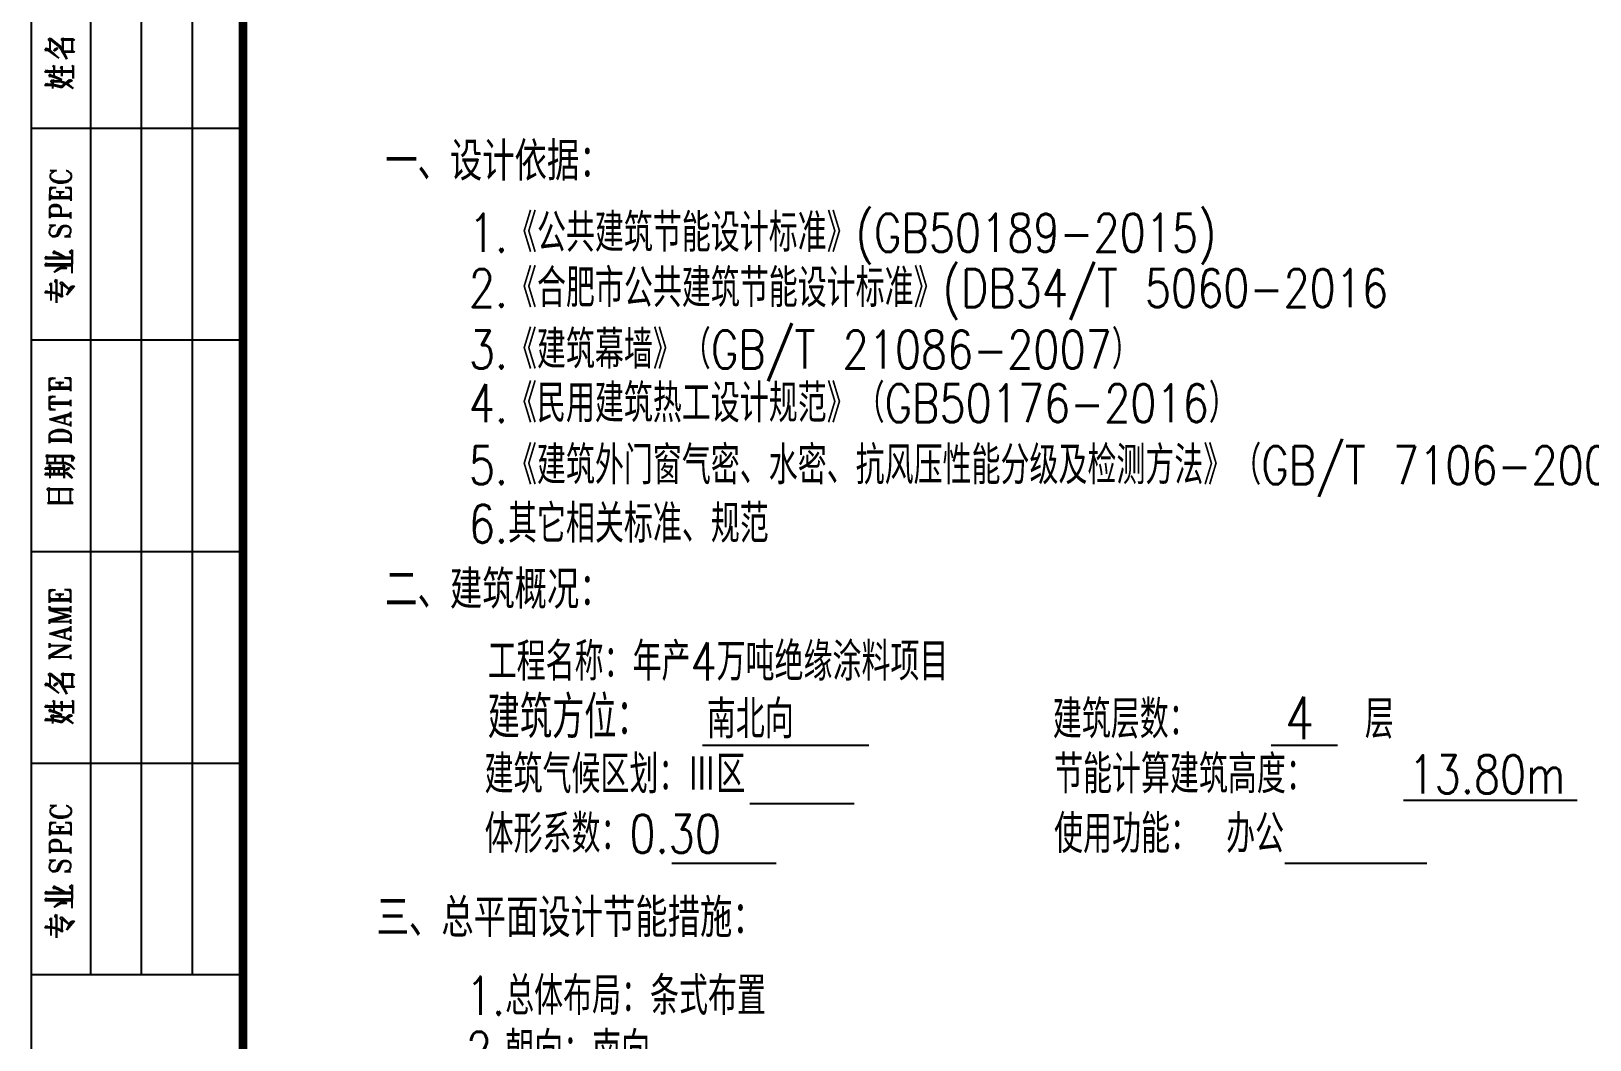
# Model space of a CAD drawing. Extents: x 5904849 to 6011887, y -826029 to -177002.
# Drawn here: x 5904849 to 5923249, y -314463 to -302548 of the extents above; entities that cross this region are included whole.
import ezdxf

# ---------------------------------------------------------------- set-up
doc = ezdxf.new("R2010")
doc.units = 0
doc.header["$LTSCALE"] = 1000
doc.header["$MEASUREMENT"] = 0
doc.layers.get('0').update_dxf_attribs({"linetype": 'CONTINUOUS'})
doc.layers.add('PUB_TITLE', color=4, linetype='CONTINUOUS')
doc.styles.add('HZ1', font='txt.shx', dxfattribs={"bigfont": 'hzdx.shx'})
doc.styles.add('HZTXT', font='txt.shx', dxfattribs={"width": 0.7, "height": 500, "bigfont": 'hztxt.shx'})

# ---------------------------------------------------------------- blocks, each defined once
blk = doc.blocks.new('会签栏')
for p, q in [((-18, 0), (-18, -150)), ((-12, 0), (-12, -150)), ((-6, 0), (-6, -150)), ((-25, -50), (0, -50)), ((-25, -75), (0, -75)), ((-25, -100), (0, -100)), ((-25, -125), (0, -125)), ((0, -150), (-25, -150))]:
    blk.add_line(p, q)
at = {"color": 7}
for p, q in [((-22.9, -39.48), (-22.76, -39.37)), ((-22.9, -39.62), (-22.9, -39.48)), ((-22.76, -39.75), (-22.9, -39.62)), ((-22.76, -39.75), (-22.77, -39.75)), ((-22.76, -39.37), (-21.53, -40.39)), ((-22.63, -39.62), (-22.76, -39.62)), ((-22.76, -39.62), (-22.76, -39.75)), ((-22.76, -40.8), (-22.76, -39.75)), ((-21.72, -40.39), (-22.63, -39.62)), ((-21.25, -41.05), (-21.72, -40.39)), ((-21.53, -40.39), (-21.25, -40.94)), ((-21.39, -39.48), (-21.25, -39.37)), ((-21.39, -39.62), (-21.39, -39.48)), ((-21.25, -39.75), (-21.39, -39.62)), ((-21.25, -39.37), (-21.09, -39.48)), ((-20.18, -39.62), (-21.25, -39.62)), ((-21.25, -39.62), (-21.25, -40.94)), ((-21.25, -40.94), (-21.25, -39.75)), ((-21.09, -39.48), (-20.04, -39.48)), ((-19.9, -39.62), (-20.18, -39.62)), ((-20.18, -39.62), (-20.18, -40.94)), ((-20.18, -40.94), (-20.18, -39.62)), ((-20.04, -39.48), (-19.9, -39.62)), ((-23.2, -40.55), (-23.4, -40.8)), ((-23.4, -40.8), (-23.07, -40.8)), ((-23.07, -40.66), (-23.2, -40.55)), ((-22.76, -40.8), (-23.07, -40.66)), ((-23.07, -40.8), (-21.72, -41.74)), ((-21.72, -41.74), (-22.76, -40.8)), ((-21.85, -40.55), (-22.3, -40.94)), ((-22.3, -40.94), (-22.16, -40.66)), ((-22.3, -40.94), (-22.3, -40.94)), ((-22.16, -40.66), (-22, -40.55)), ((-22, -40.55), (-21.85, -40.55)), ((-21.39, -41.05), (-21.25, -40.94)), ((-19.9, -41.05), (-21.39, -41.05)), ((-21.25, -40.94), (-20.04, -40.94)), ((-21.25, -40.94), (-20.95, -41.46)), ((-20.81, -41.85), (-21.25, -41.05)), ((-20.95, -41.46), (-20.81, -41.85)), ((-20.04, -40.94), (-19.9, -41.05)), ((-23.4, -43.4), (-23.2, -43.12)), ((-22.3, -43.4), (-23.4, -43.4)), ((-23.2, -43.12), (-23.07, -43.25)), ((-23.07, -43.25), (-22.3, -43.25)), ((-22.76, -43.64), (-22.9, -43.89)), ((-22.9, -43.89), (-22.63, -43.89)), ((-22.63, -43.78), (-22.76, -43.64)), ((-22.3, -43.89), (-22.63, -43.78)), ((-22.63, -43.89), (-21.39, -44.3)), ((-22.44, -42.7), (-22.3, -42.6)), ((-22.3, -42.87), (-22.44, -42.7)), ((-22.3, -42.6), (-22.3, -43.25)), ((-22.3, -43.25), (-22.3, -42.87)), ((-22.3, -43.25), (-21.39, -43.25)), ((-22.3, -43.89), (-22.3, -43.4)), ((-21.39, -43.4), (-22.3, -43.4)), ((-22.3, -43.4), (-22.3, -43.4)), ((-21.39, -44.3), (-22.3, -43.89)), ((-21.53, -42.87), (-21.39, -42.7)), ((-21.39, -42.98), (-21.53, -42.87)), ((-21.39, -42.7), (-21.39, -43.25)), ((-21.39, -43.25), (-21.39, -42.98)), ((-21.39, -43.25), (-20.04, -43.25)), ((-20.04, -43.4), (-21.39, -43.4)), ((-21.39, -43.4), (-21.39, -43.89)), ((-21.39, -43.89), (-21.39, -43.4)), ((-20.18, -42.7), (-20.04, -42.6)), ((-20.04, -42.87), (-20.18, -42.7)), ((-20.04, -42.6), (-20.04, -44.16)), ((-20.04, -43.25), (-20.04, -42.87)), ((-20.04, -44.16), (-20.04, -43.4)), ((-23.4, -44.96), (-23.2, -44.69)), ((-22.44, -44.96), (-23.4, -44.96)), ((-23.2, -44.69), (-23.07, -44.83)), ((-23.07, -44.83), (-22.44, -44.83)), ((-22.63, -44.44), (-22.44, -44.3)), ((-22.63, -44.55), (-22.63, -44.44)), ((-22.44, -44.69), (-22.63, -44.55)), ((-22.44, -44.96), (-22.45, -44.96)), ((-22.44, -44.3), (-22.3, -44.44)), ((-21.53, -44.55), (-22.44, -44.55)), ((-22.44, -44.55), (-22.44, -44.83)), ((-22.44, -44.83), (-22.44, -44.69)), ((-22.44, -44.83), (-21.39, -45.07)), ((-22.44, -45.35), (-22.44, -44.96)), ((-21.39, -45.24), (-22.44, -44.96)), ((-22.3, -44.44), (-21.53, -44.44)), ((-21.53, -44.44), (-20.81, -44.69)), ((-20.81, -44.83), (-21.53, -44.55)), ((-21.39, -45.07), (-20.48, -44.3)), ((-20.95, -44.83), (-21.39, -45.24)), ((-20.48, -44.55), (-20.95, -44.83)), ((-20.81, -44.69), (-20.04, -45.35)), ((-20.04, -45.35), (-20.81, -44.83)), ((-20.48, -44.3), (-20.34, -44.3)), ((-20.18, -44.44), (-20.48, -44.55)), ((-20.34, -44.3), (-20.18, -44.44)), ((-22.38, -55.12), (-22.74, -55.02)), ((-22.74, -55.02), (-22.02, -55.03)), ((-22.38, -55.12), (-22.62, -55.32)), ((-22.02, -55.03), (-22.38, -55.12)), ((-20.84, -55.05), (-20.85, -55.05)), ((-20.6, -55.15), (-20.84, -55.05)), ((-20.36, -55.34), (-20.6, -55.15)), ((-22.78, -58.55), (-22.76, -57.02)), ((-22.77, -57.5), (-22.65, -57.02)), ((-22.76, -57.02), (-22.05, -57.03)), ((-22.76, -57.31), (-22.52, -57.03)), ((-22.76, -57.22), (-22.41, -57.03)), ((-22.76, -57.12), (-22.05, -57.03)), ((-22.62, -55.32), (-22.75, -55.5)), ((-22.75, -55.5), (-22.75, -55.79)), ((-22.75, -55.79), (-22.63, -56.07)), ((-22.75, -55.79), (-22.63, -55.98)), ((-22.65, -57.02), (-22.66, -57.02)), ((-22.63, -55.98), (-22.28, -56.17)), ((-22.63, -56.07), (-22.4, -56.27)), ((-22.52, -57.03), (-22.53, -57.03)), ((-22.41, -57.03), (-22.41, -57.03)), ((-22.4, -56.17), (-22.16, -56.27)), ((-22.4, -56.27), (-22.16, -56.37)), ((-22.28, -56.17), (-21.81, -56.27)), ((-22.16, -56.27), (-21.81, -56.37)), ((-22.16, -56.37), (-21.81, -56.47)), ((-22.05, -57.03), (-22.06, -57.03)), ((-22.05, -57.03), (-22.06, -57.03)), ((-21.81, -56.27), (-21.21, -56.28)), ((-21.81, -56.37), (-21.21, -56.37)), ((-21.81, -56.47), (-21.21, -56.47)), ((-21.21, -56.28), (-20.73, -56.19)), ((-21.21, -56.37), (-20.85, -56.29)), ((-21.21, -56.47), (-20.86, -56.38)), ((-20.86, -56.38), (-20.61, -56.29)), ((-20.85, -56.29), (-20.61, -56.2)), ((-20.73, -56.19), (-20.37, -56.01)), ((-20.61, -56.2), (-20.62, -56.2)), ((-20.61, -56.29), (-20.37, -56.1)), ((-20.37, -56.1), (-20.25, -55.82)), ((-20.37, -56.01), (-20.25, -55.82)), ((-20.25, -55.53), (-20.36, -55.34)), ((-20.25, -55.82), (-20.26, -55.82)), ((-20.25, -55.82), (-20.25, -55.53)), ((-22.78, -58.27), (-20.28, -58.29)), ((-22.78, -58.46), (-22.66, -58.27)), ((-22.78, -58.36), (-22.54, -58.27)), ((-22.77, -57.88), (-22.66, -58.07)), ((-22.77, -57.97), (-22.54, -58.07)), ((-22.77, -58.07), (-20.28, -58.11)), ((-22.66, -58.07), (-22.66, -58.07)), ((-22.66, -58.17), (-20.4, -58.2)), ((-22.66, -58.27), (-22.66, -58.27)), ((-22.54, -58.07), (-22.55, -58.07)), ((-22.54, -58.27), (-22.55, -58.27)), ((-22.06, -57.51), (-21.11, -57.52)), ((-22.06, -57.51), (-21.58, -57.61)), ((-21.81, -57.52), (-21.58, -57.71)), ((-21.7, -57.52), (-21.58, -57.9)), ((-21.59, -58.09), (-21.58, -57.52)), ((-21.58, -57.52), (-21.59, -57.52)), ((-21.58, -57.61), (-21.11, -57.52)), ((-21.58, -57.71), (-21.34, -57.52)), ((-21.58, -57.9), (-21.46, -57.52)), ((-21.46, -57.52), (-21.47, -57.52)), ((-21.34, -57.52), (-21.35, -57.52)), ((-21.11, -57.52), (-21.11, -57.52)), ((-21.11, -57.52), (-21.11, -57.52)), ((-20.98, -57.05), (-20.99, -57.05)), ((-20.98, -57.05), (-20.99, -57.05)), ((-20.26, -57.06), (-20.98, -57.05)), ((-20.26, -57.15), (-20.98, -57.05)), ((-20.62, -57.05), (-20.63, -57.05)), ((-20.26, -57.25), (-20.62, -57.05)), ((-20.52, -58.29), (-20.28, -58.39)), ((-20.27, -57.34), (-20.51, -57.06)), ((-20.51, -57.06), (-20.51, -57.06)), ((-20.51, -58.1), (-20.28, -58.01)), ((-20.4, -58.2), (-20.41, -58.2)), ((-20.4, -58.1), (-20.27, -57.92)), ((-20.4, -58.29), (-20.28, -58.48)), ((-20.38, -57.06), (-20.39, -57.06)), ((-20.27, -57.53), (-20.38, -57.06)), ((-20.28, -58.01), (-20.29, -58.01)), ((-20.28, -58.11), (-20.29, -58.11)), ((-20.28, -58.29), (-20.29, -58.29)), ((-20.28, -58.39), (-20.29, -58.39)), ((-20.28, -58.48), (-20.29, -58.48)), ((-20.28, -58.58), (-20.26, -57.06)), ((-20.27, -57.92), (-20.28, -57.92)), ((-22.81, -60.64), (-22.8, -59.5)), ((-22.81, -60.17), (-20.31, -60.2)), ((-22.81, -60.36), (-20.31, -60.39)), ((-22.81, -60.55), (-22.69, -60.36)), ((-22.81, -60.45), (-22.56, -60.36)), ((-22.8, -59.5), (-22.67, -59.22)), ((-22.8, -59.5), (-22.67, -59.32)), ((-22.8, -59.97), (-22.68, -60.17)), ((-22.8, -60.07), (-22.56, -60.17)), ((-22.69, -60.36), (-22.7, -60.36)), ((-22.68, -60.17), (-22.69, -60.17)), ((-22.68, -60.27), (-20.42, -60.29)), ((-22.67, -59.22), (-22.56, -59.12)), ((-22.67, -59.32), (-22.43, -59.22)), ((-22.56, -60.17), (-22.57, -60.17)), ((-22.56, -60.36), (-22.57, -60.36)), ((-22.56, -59.12), (-22.31, -59.03)), ((-22.56, -59.22), (-22.31, -59.12)), ((-22.43, -59.22), (-21.84, -59.22)), ((-22.31, -59.03), (-21.96, -59.03)), ((-22.31, -59.12), (-21.96, -59.13)), ((-21.96, -59.03), (-21.72, -59.13)), ((-21.96, -59.13), (-21.72, -59.23)), ((-21.84, -59.22), (-21.61, -59.32)), ((-21.72, -59.23), (-21.73, -59.23)), ((-21.72, -59.13), (-21.6, -59.23)), ((-21.61, -59.32), (-21.49, -59.52)), ((-21.6, -59.23), (-21.49, -59.52)), ((-21.5, -60.18), (-21.51, -60.18)), ((-21.49, -59.52), (-21.5, -60.18)), ((-21.49, -59.52), (-21.5, -59.52)), ((-20.55, -60.38), (-20.31, -60.48)), ((-20.54, -60.2), (-20.31, -60.11)), ((-20.42, -60.29), (-20.43, -60.29)), ((-20.42, -60.2), (-20.31, -60.01)), ((-20.42, -60.39), (-20.31, -60.58)), ((-20.31, -60.58), (-20.32, -60.58)), ((-20.31, -60.67), (-20.31, -59.92)), ((-20.31, -59.92), (-20.31, -59.92)), ((-20.31, -60.01), (-20.31, -60.01)), ((-20.31, -60.11), (-20.31, -60.11)), ((-20.31, -60.2), (-20.31, -60.2)), ((-20.31, -60.39), (-20.31, -60.39)), ((-20.31, -60.48), (-20.31, -60.48)), ((-22.85, -62.05), (-22.86, -62.34)), ((-22.86, -62.34), (-22.74, -62.62)), ((-22.49, -61.58), (-22.85, -61.48)), ((-22.85, -61.48), (-22.13, -61.49)), ((-22.73, -61.76), (-22.85, -62.05)), ((-22.49, -61.58), (-22.73, -61.76)), ((-22.13, -61.49), (-22.49, -61.58)), ((-22.02, -62.63), (-21.91, -62.44)), ((-21.91, -62.44), (-21.66, -61.87)), ((-21.91, -62.73), (-21.66, -62.45)), ((-21.91, -62.63), (-21.79, -62.45)), ((-21.79, -62.45), (-21.54, -61.87)), ((-21.66, -61.87), (-21.41, -61.59)), ((-21.66, -62.45), (-21.42, -61.88)), ((-21.54, -61.87), (-21.42, -61.69)), ((-21.42, -61.69), (-21.18, -61.6)), ((-21.42, -61.88), (-21.3, -61.69)), ((-21.41, -61.59), (-21.18, -61.5)), ((-21.3, -61.69), (-21.06, -61.6)), ((-21.18, -61.6), (-21.19, -61.6)), ((-21.18, -61.5), (-20.82, -61.51)), ((-21.06, -61.6), (-20.71, -61.6)), ((-20.82, -61.51), (-20.59, -61.61)), ((-20.71, -61.6), (-20.46, -61.7)), ((-20.48, -62.56), (-20.71, -62.74)), ((-20.59, -61.61), (-20.46, -61.7)), ((-20.36, -62.27), (-20.48, -62.56)), ((-20.46, -61.7), (-20.47, -61.7)), ((-20.46, -61.7), (-20.36, -61.99)), ((-20.36, -61.99), (-20.36, -62.27)), ((-22.74, -62.62), (-22.51, -62.81)), ((-22.74, -62.62), (-22.51, -62.72)), ((-22.51, -62.72), (-22.26, -62.72)), ((-22.51, -62.81), (-22.15, -62.82)), ((-22.26, -62.72), (-22.02, -62.63)), ((-22.15, -62.72), (-21.91, -62.63)), ((-22.15, -62.82), (-21.91, -62.73)), ((-20.71, -62.74), (-21.07, -62.83)), ((-21.07, -62.83), (-20.36, -62.84)), ((-20.71, -62.74), (-20.72, -62.74)), ((-20.36, -62.84), (-20.71, -62.74)), ((-20.48, -64.66), (-20.18, -64.38)), ((-20.18, -64.38), (-20.18, -65.3)), ((-23.2, -65.18), (-23.4, -65.43)), ((-23.4, -65.43), (-20.18, -65.43)), ((-23.2, -65.96), (-23.4, -66.23)), ((-23.4, -66.23), (-20.18, -66.23)), ((-23.07, -65.3), (-23.2, -65.18)), ((-23.07, -66.09), (-23.2, -65.96)), ((-20.95, -65.3), (-23.07, -65.3)), ((-20.18, -66.09), (-23.07, -66.09)), ((-22.3, -64.5), (-22.44, -64.77)), ((-22.44, -64.77), (-22.16, -64.77)), ((-22.16, -64.66), (-22.3, -64.5)), ((-21.85, -64.77), (-22.16, -64.66)), ((-22.16, -64.77), (-21.85, -64.91)), ((-20.95, -65.3), (-21.85, -64.77)), ((-21.85, -64.91), (-20.95, -65.3)), ((-20.18, -65.3), (-20.95, -65.3)), ((-20.18, -64.91), (-20.48, -64.66)), ((-20.18, -66.23), (-20.19, -66.23)), ((-20.18, -67.14), (-20.18, -64.91)), ((-20.18, -65.43), (-20.18, -66.09)), ((-22.3, -67.03), (-21.85, -66.61)), ((-21.53, -66.61), (-22.3, -67.03)), ((-22.3, -67.03), (-22.3, -67.03)), ((-22.16, -68), (-22, -67.88)), ((-22.16, -68.16), (-22.16, -68)), ((-22, -67.88), (-22, -69.46)), ((-21.85, -66.61), (-21.53, -66.48)), ((-21.53, -66.48), (-20.95, -66.48)), ((-20.81, -66.61), (-21.53, -66.61)), ((-20.95, -66.48), (-20.81, -66.61)), ((-23.4, -69.46), (-23.2, -69.18)), ((-22.63, -69.46), (-23.4, -69.46)), ((-23.2, -69.18), (-23.07, -69.35)), ((-23.07, -69.35), (-22.63, -69.35)), ((-22.76, -68.41), (-22.63, -68.27)), ((-22.76, -68.55), (-22.76, -68.41)), ((-22.63, -68.68), (-22.76, -68.55)), ((-22.63, -69.46), (-22.64, -69.46)), ((-22.63, -68.27), (-22.63, -69.35)), ((-22.63, -69.35), (-22.63, -68.68)), ((-22.63, -69.35), (-22, -69.46)), ((-22.63, -70.36), (-22.63, -69.46)), ((-22, -69.59), (-22.63, -69.46)), ((-22, -68.27), (-22.16, -68.16)), ((-22, -69.46), (-22, -68.27)), ((-22, -69.46), (-21.39, -69.73)), ((-21.53, -69.84), (-22, -69.59)), ((-22, -69.59), (-22, -70.64)), ((-22, -70.64), (-22, -69.59)), ((-21.53, -68.27), (-21.39, -68.16)), ((-21.53, -68.41), (-21.53, -68.27)), ((-21.39, -68.55), (-21.53, -68.41)), ((-21.39, -69.98), (-21.53, -69.84)), ((-21.39, -68.16), (-20.48, -69.07)), ((-20.48, -69.07), (-21.39, -68.41)), ((-21.39, -68.41), (-21.39, -69.73)), ((-21.39, -69.73), (-21.39, -68.55)), ((-21.39, -69.73), (-21.25, -69.84)), ((-21.25, -69.84), (-21.39, -69.98)), ((-19.9, -68.68), (-20.81, -69.73)), ((-20.81, -69.73), (-20.48, -69.07)), ((-20.48, -69.07), (-20.34, -68.79)), ((-20.34, -68.79), (-20.18, -68.68)), ((-20.18, -68.68), (-19.9, -68.68)), ((-22.82, -81.08), (-22.82, -79.55)), ((-22.82, -79.55), (-22.11, -79.55)), ((-22.82, -80.04), (-22.7, -79.55)), ((-22.82, -79.85), (-22.59, -79.55)), ((-22.82, -79.75), (-22.46, -79.55)), ((-22.82, -79.65), (-22.11, -79.55)), ((-22.82, -80.41), (-22.7, -80.6)), ((-22.82, -80.51), (-22.59, -80.6)), ((-22.82, -80.6), (-20.32, -80.6)), ((-22.82, -80.8), (-20.32, -80.8)), ((-22.82, -80.99), (-22.7, -80.8)), ((-22.82, -80.89), (-22.59, -80.8)), ((-22.7, -79.55), (-22.71, -79.55)), ((-22.7, -80.6), (-22.71, -80.6)), ((-22.7, -80.8), (-22.71, -80.8)), ((-22.7, -80.7), (-20.45, -80.7)), ((-22.59, -79.55), (-22.6, -79.55)), ((-22.59, -80.6), (-22.6, -80.6)), ((-22.59, -80.8), (-22.6, -80.8)), ((-22.46, -79.55), (-22.47, -79.55)), ((-22.11, -79.55), (-22.12, -79.55)), ((-22.11, -79.55), (-22.12, -79.55)), ((-22.11, -80.04), (-21.15, -80.04)), ((-22.11, -80.04), (-21.63, -80.13)), ((-21.87, -80.04), (-21.63, -80.22)), ((-21.75, -80.04), (-21.63, -80.41)), ((-21.63, -80.04), (-21.64, -80.04)), ((-21.63, -80.6), (-21.63, -80.04)), ((-21.63, -80.13), (-21.15, -80.04)), ((-21.63, -80.22), (-21.4, -80.04)), ((-21.63, -80.41), (-21.51, -80.04)), ((-21.51, -80.04), (-21.52, -80.04)), ((-21.4, -80.04), (-21.4, -80.04)), ((-21.15, -80.04), (-21.16, -80.04)), ((-21.15, -80.04), (-21.16, -80.04)), ((-21.04, -79.55), (-21.05, -79.55)), ((-21.04, -79.55), (-21.05, -79.55)), ((-20.32, -79.55), (-21.04, -79.55)), ((-20.32, -79.65), (-21.04, -79.55)), ((-20.68, -79.55), (-20.69, -79.55)), ((-20.32, -79.75), (-20.68, -79.55)), ((-20.56, -79.55), (-20.57, -79.55)), ((-20.32, -79.85), (-20.56, -79.55)), ((-20.56, -80.6), (-20.32, -80.51)), ((-20.56, -80.8), (-20.32, -80.89)), ((-20.32, -80.04), (-20.45, -79.55)), ((-20.45, -79.55), (-20.45, -79.55)), ((-20.45, -80.6), (-20.32, -80.41)), ((-20.45, -80.7), (-20.45, -80.7)), ((-20.45, -80.8), (-20.32, -80.99)), ((-20.32, -80.41), (-20.33, -80.41)), ((-20.32, -80.51), (-20.33, -80.51)), ((-20.32, -80.6), (-20.33, -80.6)), ((-20.32, -80.8), (-20.33, -80.8)), ((-20.32, -80.89), (-20.33, -80.89)), ((-20.32, -81.08), (-20.32, -79.55)), ((-22.82, -81.71), (-22.83, -81.71)), ((-22.82, -81.8), (-22.11, -81.71)), ((-22.82, -81.9), (-22.46, -81.71)), ((-22.82, -81.99), (-22.59, -81.71)), ((-22.82, -82.18), (-22.7, -81.71)), ((-22.82, -83.24), (-22.82, -81.71)), ((-22.82, -81.71), (-22.11, -81.71)), ((-22.82, -82.38), (-20.32, -82.38)), ((-22.82, -82.57), (-20.32, -82.57)), ((-22.82, -82.76), (-22.7, -83.24)), ((-22.7, -81.71), (-22.71, -81.71)), ((-22.7, -82.47), (-20.45, -82.47)), ((-22.59, -81.71), (-22.6, -81.71)), ((-22.46, -81.71), (-22.47, -81.71)), ((-22.11, -81.71), (-22.12, -81.71)), ((-22.11, -81.71), (-22.12, -81.71)), ((-20.56, -82.38), (-20.32, -82.28)), ((-20.56, -82.57), (-20.32, -82.66)), ((-20.45, -82.38), (-20.32, -82.18)), ((-20.45, -82.47), (-20.45, -82.47)), ((-20.45, -82.57), (-20.32, -82.76)), ((-20.32, -80.99), (-20.33, -80.99)), ((-20.32, -82.09), (-20.33, -82.09)), ((-20.32, -82.18), (-20.33, -82.18)), ((-20.32, -82.28), (-20.33, -82.28)), ((-20.32, -82.38), (-20.33, -82.38)), ((-20.32, -82.57), (-20.33, -82.57)), ((-20.32, -82.66), (-20.33, -82.66)), ((-20.32, -82.76), (-20.33, -82.76)), ((-20.32, -82.85), (-20.32, -82.09)), ((-22.82, -82.95), (-22.59, -83.24)), ((-22.82, -83.04), (-22.46, -83.24)), ((-22.82, -83.14), (-22.11, -83.24)), ((-22.82, -83.24), (-22.11, -83.24)), ((-22.82, -84.38), (-20.32, -83.71)), ((-22.82, -84.38), (-20.45, -85.04)), ((-22.7, -83.24), (-22.71, -83.24)), ((-22.59, -83.24), (-22.6, -83.24)), ((-22.46, -83.24), (-22.47, -83.24)), ((-22.46, -84.38), (-20.32, -83.8)), ((-22.46, -84.47), (-20.32, -83.9)), ((-22.11, -83.24), (-22.12, -83.24)), ((-22.11, -83.24), (-22.12, -83.24)), ((-21.04, -83.99), (-21.05, -83.99)), ((-21.04, -84.85), (-21.04, -83.99)), ((-20.56, -83.8), (-20.32, -83.62)), ((-20.56, -83.9), (-20.32, -83.99)), ((-20.45, -83.9), (-20.32, -84.09)), ((-20.32, -83.52), (-20.33, -83.52)), ((-20.32, -83.62), (-20.33, -83.62)), ((-20.32, -83.71), (-20.33, -83.71)), ((-20.32, -83.8), (-20.33, -83.8)), ((-20.32, -83.9), (-20.33, -83.9)), ((-20.32, -83.99), (-20.33, -83.99)), ((-20.32, -84.09), (-20.33, -84.09)), ((-20.32, -84.19), (-20.32, -83.52)), ((-22.82, -86.28), (-22.7, -85.99)), ((-22.82, -86.28), (-22.7, -86.09)), ((-22.82, -87.24), (-22.82, -86.28)), ((-22.7, -85.99), (-22.46, -85.8)), ((-22.7, -86.09), (-22.35, -85.9)), ((-22.46, -85.8), (-22.23, -85.71)), ((-22.46, -85.9), (-22.23, -85.8)), ((-22.35, -85.9), (-21.87, -85.8)), ((-22.23, -85.71), (-21.87, -85.61)), ((-22.23, -85.8), (-21.87, -85.71)), ((-21.87, -85.61), (-21.28, -85.61)), ((-21.87, -85.71), (-21.28, -85.71)), ((-21.87, -85.8), (-21.28, -85.8)), ((-21.28, -85.61), (-20.92, -85.71)), ((-21.28, -85.71), (-20.92, -85.8)), ((-21.28, -85.8), (-20.8, -85.9)), ((-20.92, -85.71), (-20.68, -85.8)), ((-20.92, -85.8), (-20.68, -85.9)), ((-20.8, -85.9), (-20.45, -86.09)), ((-20.68, -85.9), (-20.69, -85.9)), ((-20.68, -85.8), (-20.45, -85.99)), ((-20.45, -85.04), (-20.32, -84.85)), ((-20.45, -85.04), (-20.32, -85.14)), ((-20.45, -85.04), (-20.45, -85.04)), ((-20.45, -85.99), (-20.32, -86.28)), ((-20.45, -86.09), (-20.32, -86.28)), ((-20.32, -84.66), (-20.33, -84.66)), ((-20.32, -84.85), (-20.33, -84.85)), ((-20.32, -85.14), (-20.33, -85.14)), ((-20.32, -86.28), (-20.33, -86.28)), ((-20.32, -85.24), (-20.32, -84.66)), ((-20.32, -86.28), (-20.32, -87.24)), ((-22.82, -86.57), (-22.7, -86.76)), ((-22.82, -86.66), (-22.59, -86.76)), ((-22.82, -86.76), (-20.32, -86.76)), ((-22.82, -86.94), (-20.32, -86.94)), ((-22.82, -87.04), (-22.59, -86.94)), ((-22.82, -87.14), (-22.7, -86.94)), ((-22.7, -86.76), (-22.71, -86.76)), ((-22.7, -86.94), (-22.71, -86.94)), ((-22.7, -86.85), (-20.45, -86.85)), ((-22.59, -86.76), (-22.6, -86.76)), ((-22.59, -86.94), (-22.6, -86.94)), ((-20.56, -86.76), (-20.32, -86.66)), ((-20.56, -86.94), (-20.32, -87.04)), ((-20.45, -86.76), (-20.32, -86.57)), ((-20.45, -86.85), (-20.45, -86.85)), ((-20.45, -86.94), (-20.32, -87.14)), ((-20.32, -86.57), (-20.33, -86.57)), ((-20.32, -86.66), (-20.33, -86.66)), ((-20.32, -86.76), (-20.33, -86.76)), ((-20.32, -86.94), (-20.33, -86.94)), ((-20.32, -87.04), (-20.33, -87.04)), ((-20.32, -87.14), (-20.33, -87.14)), ((-20.32, -87.24), (-20.33, -87.24)), ((-23.4, -90.29), (-23.2, -90.04)), ((-23.2, -88.69), (-23.07, -88.58)), ((-23.2, -88.85), (-23.2, -88.69)), ((-23.07, -88.97), (-23.2, -88.85)), ((-23.2, -89.63), (-23.07, -89.49)), ((-20.95, -89.63), (-23.2, -89.63)), ((-23.2, -90.04), (-23.07, -90.15)), ((-23.07, -88.97), (-23.08, -88.97)), ((-23.07, -88.58), (-22.9, -88.69)), ((-23.07, -88.85), (-23.07, -88.97)), ((-22.16, -88.85), (-23.07, -88.85)), ((-23.07, -89.49), (-23.07, -88.97)), ((-23.07, -89.49), (-20.95, -89.49)), ((-23.07, -90.15), (-22.76, -90.15)), ((-22.9, -88.69), (-20.18, -88.69)), ((-22.9, -89.88), (-22.76, -89.77)), ((-22.76, -90.04), (-22.9, -89.88)), ((-22.76, -89.77), (-22.76, -90.15)), ((-22.76, -90.15), (-22.76, -90.04)), ((-22.76, -90.15), (-21.09, -90.15)), ((-22.16, -89.49), (-22.16, -88.85)), ((-22.16, -88.85), (-22.16, -89.49)), ((-21.25, -88.85), (-22.16, -88.85)), ((-20.18, -88.85), (-21.25, -88.85)), ((-21.25, -89.49), (-21.25, -88.85)), ((-21.25, -88.85), (-21.25, -89.49)), ((-21.25, -89.88), (-21.09, -89.77)), ((-21.09, -90.04), (-21.25, -89.88)), ((-21.09, -89.77), (-21.09, -90.29)), ((-21.09, -90.15), (-21.09, -90.04)), ((-21.09, -90.54), (-20.61, -90.15)), ((-20.95, -89.49), (-20.34, -89.77)), ((-20.34, -89.88), (-20.95, -89.63)), ((-20.48, -90.15), (-20.61, -90.29)), ((-20.61, -90.15), (-20.48, -90.15)), ((-20.34, -89.77), (-19.9, -90.29)), ((-19.9, -90.29), (-20.34, -89.88)), ((-20.18, -88.69), (-19.9, -88.97)), ((-20.18, -89.38), (-20.18, -88.85)), ((-20.04, -89.1), (-20.18, -89.38)), ((-19.9, -88.97), (-20.04, -89.1)), ((-22.76, -90.29), (-23.4, -90.29)), ((-23.4, -90.95), (-23.2, -90.68)), ((-22.76, -90.95), (-23.4, -90.95)), ((-23.2, -90.68), (-23.07, -90.81)), ((-23.07, -90.81), (-22.76, -90.81)), ((-22.76, -90.95), (-22.77, -90.95)), ((-22.76, -90.29), (-22.76, -90.81)), ((-22.3, -90.29), (-22.76, -90.29)), ((-22.76, -90.81), (-22.76, -90.29)), ((-22.76, -90.81), (-21.09, -90.81)), ((-21.09, -90.95), (-22.76, -90.95)), ((-22.76, -91.34), (-22.76, -90.95)), ((-22.3, -90.81), (-22.3, -90.29)), ((-22.3, -90.29), (-22.3, -90.81)), ((-21.72, -90.29), (-22.3, -90.29)), ((-21.09, -90.29), (-21.72, -90.29)), ((-21.72, -90.81), (-21.72, -90.29)), ((-21.72, -90.29), (-21.72, -90.81)), ((-20.61, -90.29), (-21.09, -90.54)), ((-21.09, -90.29), (-21.09, -90.54)), ((-21.09, -90.81), (-21.09, -90.29)), ((-21.09, -90.54), (-21.09, -91.34)), ((-21.09, -91.34), (-21.09, -90.95)), ((-20.95, -90.81), (-20.81, -90.68)), ((-20.95, -90.81), (-20.95, -90.81)), ((-20.81, -90.81), (-20.95, -90.81)), ((-20.81, -90.68), (-20.34, -91.06)), ((-20.18, -91.34), (-20.81, -90.81)), ((-20.34, -91.06), (-20.18, -91.34)), ((-23.07, -92.6), (-22.9, -92.47)), ((-23.07, -92.74), (-23.07, -92.6)), ((-22.9, -92.88), (-23.07, -92.74)), ((-22.9, -92.47), (-22.76, -92.6)), ((-20.04, -92.74), (-22.9, -92.74)), ((-22.9, -92.74), (-22.9, -94.18)), ((-22.76, -92.6), (-20.18, -92.6)), ((-20.34, -92.74), (-21.72, -92.74)), ((-21.72, -92.74), (-21.72, -94.18)), ((-20.34, -94.18), (-20.34, -92.74)), ((-20.18, -92.6), (-20.04, -92.74)), ((-22.9, -94.18), (-23.07, -94.31)), ((-23.07, -94.31), (-20.04, -94.31)), ((-21.72, -94.18), (-22.9, -94.18)), ((-22.9, -94.18), (-21.72, -94.18)), ((-21.72, -94.18), (-20.18, -94.18)), ((-20.18, -94.18), (-20.34, -94.18)), ((-20.18, -94.18), (-20.19, -94.18)), ((-20.04, -94.31), (-20.18, -94.18)), ((-22.82, -104.65), (-22.11, -104.55)), ((-22.82, -104.75), (-22.46, -104.55)), ((-22.82, -104.85), (-22.59, -104.55)), ((-22.82, -105.04), (-22.7, -104.55)), ((-22.82, -104.55), (-22.11, -104.55)), ((-22.82, -106.08), (-22.82, -104.55)), ((-22.7, -104.55), (-22.71, -104.55)), ((-22.59, -104.55), (-22.6, -104.55)), ((-22.46, -104.55), (-22.47, -104.55)), ((-22.11, -104.55), (-22.12, -104.55)), ((-22.11, -104.55), (-22.12, -104.55)), ((-21.04, -104.55), (-21.05, -104.55)), ((-21.04, -104.55), (-21.05, -104.55)), ((-20.32, -104.65), (-21.04, -104.55)), ((-20.32, -104.55), (-21.04, -104.55)), ((-20.68, -104.55), (-20.69, -104.55)), ((-20.32, -104.75), (-20.68, -104.55)), ((-20.56, -104.55), (-20.57, -104.55)), ((-20.32, -104.85), (-20.56, -104.55)), ((-20.45, -104.55), (-20.45, -104.55)), ((-20.32, -105.04), (-20.45, -104.55)), ((-20.32, -106.08), (-20.32, -104.55)), ((-22.82, -106.46), (-22.83, -106.46)), ((-22.82, -105.41), (-22.7, -105.6)), ((-22.82, -105.51), (-22.59, -105.6)), ((-22.82, -105.6), (-20.32, -105.6)), ((-22.82, -105.8), (-20.32, -105.8)), ((-22.82, -105.89), (-22.59, -105.8)), ((-22.82, -105.99), (-22.7, -105.8)), ((-22.82, -106.94), (-22.82, -106.46)), ((-22.82, -106.55), (-22.7, -106.75)), ((-22.82, -106.65), (-22.59, -106.75)), ((-22.7, -105.6), (-22.71, -105.6)), ((-22.7, -105.8), (-22.71, -105.8)), ((-22.7, -105.7), (-20.45, -105.7)), ((-22.59, -105.6), (-22.6, -105.6)), ((-22.59, -105.8), (-22.6, -105.8)), ((-22.11, -105.04), (-21.63, -105.13)), ((-22.11, -105.04), (-21.15, -105.04)), ((-21.87, -105.04), (-21.63, -105.22)), ((-21.75, -105.04), (-21.63, -105.41)), ((-21.63, -105.04), (-21.64, -105.04)), ((-21.63, -105.41), (-21.51, -105.04)), ((-21.63, -105.22), (-21.4, -105.04)), ((-21.63, -105.13), (-21.15, -105.04)), ((-21.63, -105.6), (-21.63, -105.04)), ((-21.51, -105.04), (-21.52, -105.04)), ((-21.4, -105.04), (-21.4, -105.04)), ((-21.15, -105.04), (-21.16, -105.04)), ((-21.15, -105.04), (-21.16, -105.04)), ((-20.56, -105.6), (-20.32, -105.51)), ((-20.56, -105.8), (-20.32, -105.89)), ((-20.56, -106.75), (-20.32, -106.65)), ((-20.45, -105.6), (-20.32, -105.41)), ((-20.45, -105.7), (-20.45, -105.7)), ((-20.45, -105.8), (-20.32, -105.99)), ((-20.45, -106.75), (-20.32, -106.55)), ((-20.32, -105.41), (-20.33, -105.41)), ((-20.32, -105.51), (-20.33, -105.51)), ((-20.32, -105.6), (-20.33, -105.6)), ((-20.32, -105.8), (-20.33, -105.8)), ((-20.32, -105.89), (-20.33, -105.89)), ((-20.32, -105.99), (-20.33, -105.99)), ((-20.32, -106.46), (-20.33, -106.46)), ((-20.32, -106.55), (-20.33, -106.55)), ((-20.32, -106.65), (-20.33, -106.65)), ((-20.32, -107.22), (-20.32, -106.46)), ((-22.82, -108.08), (-22.83, -108.08)), ((-22.82, -106.75), (-20.32, -106.75)), ((-22.82, -106.94), (-20.32, -106.94)), ((-22.82, -106.94), (-20.32, -107.6)), ((-22.82, -108.08), (-20.68, -107.51)), ((-22.82, -108.18), (-20.68, -107.6)), ((-22.82, -108.27), (-20.32, -107.6)), ((-22.82, -108.55), (-22.82, -108.08)), ((-22.82, -108.27), (-20.45, -108.27)), ((-22.82, -108.46), (-22.7, -108.27)), ((-22.7, -106.75), (-22.71, -106.75)), ((-22.7, -108.27), (-22.71, -108.27)), ((-22.7, -106.85), (-20.45, -106.85)), ((-22.59, -106.75), (-22.6, -106.75)), ((-20.68, -107.51), (-20.69, -107.51)), ((-20.68, -107.6), (-20.69, -107.6)), ((-20.56, -106.94), (-20.32, -107.04)), ((-20.45, -106.85), (-20.45, -106.85)), ((-20.45, -106.94), (-20.32, -107.13)), ((-20.45, -108.27), (-20.32, -108.08)), ((-20.45, -108.27), (-20.32, -108.46)), ((-20.45, -108.27), (-20.45, -108.27)), ((-20.32, -106.75), (-20.33, -106.75)), ((-20.32, -106.94), (-20.33, -106.94)), ((-20.32, -107.04), (-20.33, -107.04)), ((-20.32, -107.13), (-20.33, -107.13)), ((-20.32, -107.6), (-20.33, -107.6)), ((-20.32, -107.6), (-20.33, -107.6)), ((-20.32, -107.99), (-20.33, -107.99)), ((-20.32, -108.08), (-20.33, -108.08)), ((-20.32, -108.46), (-20.33, -108.46)), ((-20.32, -108.55), (-20.32, -107.99)), ((-22.82, -109.7), (-20.32, -109.04)), ((-22.82, -109.7), (-20.45, -110.37)), ((-22.46, -109.7), (-20.32, -109.13)), ((-22.46, -109.8), (-20.32, -109.22)), ((-21.04, -109.32), (-21.05, -109.32)), ((-21.04, -110.18), (-21.04, -109.32)), ((-20.56, -109.13), (-20.32, -108.94)), ((-20.56, -109.22), (-20.32, -109.32)), ((-20.45, -109.22), (-20.32, -109.41)), ((-20.45, -110.37), (-20.32, -110.18)), ((-20.45, -110.37), (-20.32, -110.46)), ((-20.45, -110.37), (-20.45, -110.37)), ((-20.32, -108.85), (-20.33, -108.85)), ((-20.32, -108.94), (-20.33, -108.94)), ((-20.32, -109.04), (-20.33, -109.04)), ((-20.32, -109.13), (-20.33, -109.13)), ((-20.32, -109.22), (-20.33, -109.22)), ((-20.32, -109.32), (-20.33, -109.32)), ((-20.32, -109.41), (-20.33, -109.41)), ((-20.32, -109.99), (-20.33, -109.99)), ((-20.32, -110.18), (-20.33, -110.18)), ((-20.32, -109.51), (-20.32, -108.85)), ((-20.32, -110.55), (-20.32, -109.99)), ((-22.82, -110.85), (-22.83, -110.85)), ((-22.82, -111.41), (-22.82, -110.85)), ((-22.82, -110.94), (-22.7, -111.13)), ((-22.82, -112.27), (-20.68, -111.13)), ((-22.82, -112.46), (-20.32, -111.13)), ((-22.82, -111.32), (-22.7, -111.13)), ((-22.82, -112.36), (-20.68, -111.22)), ((-22.7, -111.13), (-22.71, -111.13)), ((-22.7, -111.13), (-22.71, -111.13)), ((-22.7, -111.13), (-20.32, -111.13)), ((-20.68, -111.13), (-20.69, -111.13)), ((-20.68, -111.22), (-20.69, -111.22)), ((-20.32, -110.46), (-20.33, -110.46)), ((-20.32, -111.13), (-20.33, -111.13)), ((-20.32, -111.13), (-20.33, -111.13)), ((-20.32, -112.18), (-20.33, -112.18)), ((-20.32, -112.75), (-20.32, -112.18)), ((-22.82, -112.27), (-22.83, -112.27)), ((-22.82, -112.75), (-22.82, -112.27)), ((-22.82, -112.46), (-20.45, -112.46)), ((-22.82, -112.65), (-22.7, -112.46)), ((-22.7, -112.46), (-22.71, -112.46)), ((-20.45, -112.46), (-20.32, -112.27)), ((-20.45, -112.46), (-20.32, -112.65)), ((-20.45, -112.46), (-20.45, -112.46)), ((-20.32, -112.27), (-20.33, -112.27)), ((-20.32, -112.65), (-20.33, -112.65)), ((-23.2, -115.55), (-23.4, -115.8)), ((-23.4, -115.8), (-23.07, -115.8)), ((-23.07, -115.66), (-23.2, -115.55)), ((-22.76, -115.8), (-23.07, -115.66)), ((-23.07, -115.8), (-21.72, -116.74)), ((-22.9, -114.48), (-22.76, -114.37)), ((-22.9, -114.62), (-22.9, -114.48)), ((-22.76, -114.75), (-22.9, -114.62)), ((-22.76, -114.75), (-22.77, -114.75)), ((-22.76, -114.37), (-21.53, -115.39)), ((-22.76, -114.62), (-22.76, -114.75)), ((-22.63, -114.62), (-22.76, -114.62)), ((-22.76, -115.8), (-22.76, -114.75)), ((-21.72, -116.74), (-22.76, -115.8)), ((-21.72, -115.39), (-22.63, -114.62)), ((-21.85, -115.55), (-22.3, -115.94)), ((-22.3, -115.94), (-22.16, -115.66)), ((-22.16, -115.66), (-22, -115.55)), ((-22, -115.55), (-21.85, -115.55)), ((-21.25, -116.05), (-21.72, -115.39)), ((-21.53, -115.39), (-21.25, -115.94)), ((-21.39, -114.48), (-21.25, -114.37)), ((-21.39, -114.62), (-21.39, -114.48)), ((-21.25, -114.75), (-21.39, -114.62)), ((-21.25, -114.37), (-21.09, -114.48)), ((-20.18, -114.62), (-21.25, -114.62)), ((-21.25, -114.62), (-21.25, -115.94)), ((-21.25, -115.94), (-21.25, -114.75)), ((-21.09, -114.48), (-20.04, -114.48)), ((-20.18, -115.94), (-20.18, -114.62)), ((-20.18, -114.62), (-20.18, -115.94)), ((-19.9, -114.62), (-20.18, -114.62)), ((-20.04, -114.48), (-19.9, -114.62)), ((-22.44, -117.7), (-22.3, -117.6)), ((-22.3, -117.87), (-22.44, -117.7)), ((-22.3, -115.94), (-22.3, -115.94)), ((-22.3, -117.6), (-22.3, -118.25)), ((-21.53, -117.87), (-21.39, -117.7)), ((-21.39, -116.05), (-21.25, -115.94)), ((-19.9, -116.05), (-21.39, -116.05)), ((-21.39, -117.7), (-21.39, -118.25)), ((-21.25, -115.94), (-20.95, -116.46)), ((-21.25, -115.94), (-20.04, -115.94)), ((-20.81, -116.85), (-21.25, -116.05)), ((-20.95, -116.46), (-20.81, -116.85)), ((-20.18, -117.7), (-20.04, -117.6)), ((-20.04, -117.87), (-20.18, -117.7)), ((-20.04, -115.94), (-19.9, -116.05)), ((-20.04, -117.6), (-20.04, -119.16)), ((-23.4, -118.4), (-23.2, -118.12)), ((-22.3, -118.4), (-23.4, -118.4)), ((-23.2, -118.12), (-23.07, -118.25)), ((-23.07, -118.25), (-22.3, -118.25)), ((-22.76, -118.64), (-22.9, -118.89)), ((-22.9, -118.89), (-22.63, -118.89)), ((-22.63, -118.78), (-22.76, -118.64)), ((-22.3, -118.89), (-22.63, -118.78)), ((-22.63, -118.89), (-21.39, -119.3)), ((-22.63, -119.44), (-22.44, -119.3)), ((-22.63, -119.55), (-22.63, -119.44)), ((-22.44, -119.69), (-22.63, -119.55)), ((-22.44, -119.3), (-22.3, -119.44)), ((-22.44, -119.55), (-22.44, -119.83)), ((-21.53, -119.55), (-22.44, -119.55)), ((-22.3, -118.25), (-22.3, -117.87)), ((-22.3, -118.25), (-21.39, -118.25)), ((-22.3, -118.89), (-22.3, -118.4)), ((-22.3, -118.4), (-22.3, -118.4)), ((-21.39, -118.4), (-22.3, -118.4)), ((-21.39, -119.3), (-22.3, -118.89)), ((-22.3, -119.44), (-21.53, -119.44)), ((-21.39, -117.98), (-21.53, -117.87)), ((-21.53, -119.44), (-20.81, -119.69)), ((-20.81, -119.83), (-21.53, -119.55)), ((-21.39, -118.25), (-21.39, -117.98)), ((-21.39, -118.25), (-20.04, -118.25)), ((-21.39, -118.89), (-21.39, -118.4)), ((-21.39, -118.4), (-21.39, -118.89)), ((-20.04, -118.4), (-21.39, -118.4)), ((-21.39, -120.07), (-20.48, -119.3)), ((-20.48, -119.55), (-20.95, -119.83)), ((-20.48, -119.3), (-20.34, -119.3)), ((-20.18, -119.44), (-20.48, -119.55)), ((-20.34, -119.3), (-20.18, -119.44)), ((-20.04, -118.25), (-20.04, -117.87)), ((-20.04, -119.16), (-20.04, -118.4)), ((-23.4, -119.96), (-23.2, -119.69)), ((-22.44, -119.96), (-23.4, -119.96)), ((-23.2, -119.69), (-23.07, -119.83)), ((-23.07, -119.83), (-22.44, -119.83)), ((-22.44, -119.96), (-22.45, -119.96)), ((-22.44, -119.83), (-22.44, -119.69)), ((-22.44, -119.83), (-21.39, -120.07)), ((-21.39, -120.24), (-22.44, -119.96)), ((-22.44, -120.35), (-22.44, -119.96)), ((-20.95, -119.83), (-21.39, -120.24)), ((-20.81, -119.69), (-20.04, -120.35)), ((-20.04, -120.35), (-20.81, -119.83)), ((-22.62, -130.32), (-22.75, -130.5)), ((-22.75, -130.5), (-22.75, -130.79)), ((-22.38, -130.12), (-22.74, -130.02)), ((-22.74, -130.02), (-22.02, -130.03)), ((-22.38, -130.12), (-22.62, -130.32)), ((-22.02, -130.03), (-22.38, -130.12)), ((-20.84, -130.05), (-20.85, -130.05)), ((-20.6, -130.15), (-20.84, -130.05)), ((-20.36, -130.34), (-20.6, -130.15)), ((-20.25, -130.53), (-20.36, -130.34)), ((-20.25, -130.82), (-20.25, -130.53)), ((-22.78, -133.55), (-22.76, -132.02)), ((-22.77, -132.5), (-22.65, -132.02)), ((-22.76, -132.02), (-22.05, -132.03)), ((-22.76, -132.31), (-22.52, -132.03)), ((-22.76, -132.22), (-22.41, -132.03)), ((-22.76, -132.12), (-22.05, -132.03)), ((-22.75, -130.79), (-22.63, -131.07)), ((-22.75, -130.79), (-22.63, -130.98)), ((-22.65, -132.02), (-22.66, -132.02)), ((-22.63, -130.98), (-22.28, -131.17)), ((-22.63, -131.07), (-22.4, -131.27)), ((-22.52, -132.03), (-22.53, -132.03)), ((-22.41, -132.03), (-22.41, -132.03)), ((-22.4, -131.17), (-22.16, -131.27)), ((-22.4, -131.27), (-22.16, -131.37)), ((-22.28, -131.17), (-21.81, -131.27)), ((-22.16, -131.27), (-21.81, -131.37)), ((-22.16, -131.37), (-21.81, -131.47)), ((-22.05, -132.03), (-22.06, -132.03)), ((-22.05, -132.03), (-22.06, -132.03)), ((-21.81, -131.27), (-21.21, -131.28)), ((-21.81, -131.37), (-21.21, -131.37)), ((-21.81, -131.47), (-21.21, -131.47)), ((-21.21, -131.28), (-20.73, -131.19)), ((-21.21, -131.37), (-20.85, -131.29)), ((-21.21, -131.47), (-20.86, -131.38)), ((-20.98, -132.05), (-20.99, -132.05)), ((-20.98, -132.05), (-20.99, -132.05)), ((-20.26, -132.06), (-20.98, -132.05)), ((-20.26, -132.15), (-20.98, -132.05)), ((-20.86, -131.38), (-20.61, -131.29)), ((-20.85, -131.29), (-20.61, -131.2)), ((-20.73, -131.19), (-20.37, -131.01)), ((-20.62, -132.05), (-20.63, -132.05)), ((-20.61, -131.2), (-20.62, -131.2)), ((-20.26, -132.25), (-20.62, -132.05)), ((-20.61, -131.29), (-20.37, -131.1)), ((-20.27, -132.34), (-20.51, -132.06)), ((-20.51, -132.06), (-20.51, -132.06)), ((-20.38, -132.06), (-20.39, -132.06)), ((-20.27, -132.53), (-20.38, -132.06)), ((-20.37, -131.1), (-20.25, -130.82)), ((-20.37, -131.01), (-20.25, -130.82)), ((-20.28, -133.58), (-20.26, -132.06)), ((-20.25, -130.82), (-20.26, -130.82)), ((-22.8, -134.5), (-22.67, -134.22)), ((-22.78, -133.27), (-20.28, -133.29)), ((-22.78, -133.46), (-22.66, -133.27)), ((-22.78, -133.36), (-22.54, -133.27)), ((-22.77, -132.88), (-22.66, -133.07)), ((-22.77, -132.97), (-22.54, -133.07)), ((-22.77, -133.07), (-20.28, -133.11)), ((-22.67, -134.22), (-22.56, -134.12)), ((-22.67, -134.32), (-22.43, -134.22)), ((-22.66, -133.07), (-22.66, -133.07)), ((-22.66, -133.17), (-20.4, -133.2)), ((-22.66, -133.27), (-22.66, -133.27)), ((-22.56, -134.12), (-22.31, -134.03)), ((-22.56, -134.22), (-22.31, -134.12)), ((-22.54, -133.07), (-22.55, -133.07)), ((-22.54, -133.27), (-22.55, -133.27)), ((-22.43, -134.22), (-21.84, -134.22)), ((-22.31, -134.03), (-21.96, -134.03)), ((-22.31, -134.12), (-21.96, -134.13)), ((-22.06, -132.51), (-21.11, -132.52)), ((-22.06, -132.51), (-21.58, -132.61)), ((-21.96, -134.03), (-21.72, -134.13)), ((-21.96, -134.13), (-21.72, -134.23)), ((-21.84, -134.22), (-21.61, -134.32)), ((-21.81, -132.52), (-21.58, -132.71)), ((-21.72, -134.23), (-21.73, -134.23)), ((-21.72, -134.13), (-21.6, -134.23)), ((-21.7, -132.52), (-21.58, -132.9)), ((-21.6, -134.23), (-21.49, -134.52)), ((-21.59, -133.09), (-21.58, -132.52)), ((-21.58, -132.52), (-21.59, -132.52)), ((-21.58, -132.61), (-21.11, -132.52)), ((-21.58, -132.71), (-21.34, -132.52)), ((-21.58, -132.9), (-21.46, -132.52)), ((-21.46, -132.52), (-21.47, -132.52)), ((-21.34, -132.52), (-21.35, -132.52)), ((-21.11, -132.52), (-21.11, -132.52)), ((-21.11, -132.52), (-21.11, -132.52)), ((-20.52, -133.29), (-20.28, -133.39)), ((-20.51, -133.1), (-20.28, -133.01)), ((-20.4, -133.2), (-20.41, -133.2)), ((-20.4, -133.1), (-20.27, -132.92)), ((-20.4, -133.29), (-20.28, -133.48)), ((-20.28, -133.01), (-20.29, -133.01)), ((-20.28, -133.11), (-20.29, -133.11)), ((-20.28, -133.29), (-20.29, -133.29)), ((-20.28, -133.39), (-20.29, -133.39)), ((-20.28, -133.48), (-20.29, -133.48)), ((-20.27, -132.92), (-20.28, -132.92)), ((-22.81, -135.64), (-22.8, -134.5)), ((-22.81, -135.17), (-20.31, -135.2)), ((-22.81, -135.36), (-20.31, -135.39)), ((-22.81, -135.55), (-22.69, -135.36)), ((-22.81, -135.45), (-22.56, -135.36)), ((-22.8, -134.5), (-22.67, -134.32)), ((-22.8, -134.97), (-22.68, -135.17)), ((-22.8, -135.07), (-22.56, -135.17)), ((-22.69, -135.36), (-22.7, -135.36)), ((-22.68, -135.17), (-22.69, -135.17)), ((-22.68, -135.27), (-20.42, -135.29)), ((-22.56, -135.17), (-22.57, -135.17)), ((-22.56, -135.36), (-22.57, -135.36)), ((-21.61, -134.32), (-21.49, -134.52)), ((-21.5, -135.18), (-21.51, -135.18)), ((-21.49, -134.52), (-21.5, -135.18)), ((-21.49, -134.52), (-21.5, -134.52)), ((-20.55, -135.38), (-20.31, -135.48)), ((-20.54, -135.2), (-20.31, -135.11)), ((-20.42, -135.29), (-20.43, -135.29)), ((-20.42, -135.2), (-20.31, -135.01)), ((-20.42, -135.39), (-20.31, -135.58)), ((-20.31, -135.58), (-20.32, -135.58)), ((-20.31, -135.67), (-20.31, -134.92)), ((-20.31, -134.92), (-20.31, -134.92)), ((-20.31, -135.01), (-20.31, -135.01)), ((-20.31, -135.11), (-20.31, -135.11)), ((-20.31, -135.2), (-20.31, -135.2)), ((-20.31, -135.39), (-20.31, -135.39)), ((-20.31, -135.48), (-20.31, -135.48)), ((-22.85, -137.05), (-22.86, -137.34)), ((-22.86, -137.34), (-22.74, -137.62)), ((-22.49, -136.58), (-22.85, -136.48)), ((-22.85, -136.48), (-22.13, -136.49)), ((-22.73, -136.76), (-22.85, -137.05)), ((-22.74, -137.62), (-22.51, -137.81)), ((-22.74, -137.62), (-22.51, -137.72)), ((-22.49, -136.58), (-22.73, -136.76)), ((-22.51, -137.72), (-22.26, -137.72)), ((-22.51, -137.81), (-22.15, -137.82)), ((-22.13, -136.49), (-22.49, -136.58)), ((-22.26, -137.72), (-22.02, -137.63)), ((-22.15, -137.72), (-21.91, -137.63)), ((-22.15, -137.82), (-21.91, -137.73)), ((-22.02, -137.63), (-21.91, -137.44)), ((-21.91, -137.44), (-21.66, -136.87)), ((-21.91, -137.73), (-21.66, -137.45)), ((-21.91, -137.63), (-21.79, -137.45)), ((-21.79, -137.45), (-21.54, -136.87)), ((-21.66, -136.87), (-21.41, -136.59)), ((-21.66, -137.45), (-21.42, -136.88)), ((-21.54, -136.87), (-21.42, -136.69)), ((-21.42, -136.69), (-21.18, -136.6)), ((-21.42, -136.88), (-21.3, -136.69)), ((-21.41, -136.59), (-21.18, -136.5)), ((-21.3, -136.69), (-21.06, -136.6)), ((-21.18, -136.6), (-21.19, -136.6)), ((-21.18, -136.5), (-20.82, -136.51)), ((-20.71, -137.74), (-21.07, -137.83)), ((-21.07, -137.83), (-20.36, -137.84)), ((-21.06, -136.6), (-20.71, -136.6)), ((-20.82, -136.51), (-20.59, -136.61)), ((-20.71, -137.74), (-20.72, -137.74)), ((-20.71, -136.6), (-20.46, -136.7)), ((-20.48, -137.56), (-20.71, -137.74)), ((-20.36, -137.84), (-20.71, -137.74)), ((-20.59, -136.61), (-20.46, -136.7)), ((-20.36, -137.27), (-20.48, -137.56)), ((-20.46, -136.7), (-20.47, -136.7)), ((-20.46, -136.7), (-20.36, -136.99)), ((-20.36, -136.99), (-20.36, -137.27)), ((-22.3, -139.5), (-22.44, -139.77)), ((-22.44, -139.77), (-22.16, -139.77)), ((-22.16, -139.66), (-22.3, -139.5)), ((-21.85, -139.77), (-22.16, -139.66)), ((-22.16, -139.77), (-21.85, -139.91)), ((-20.95, -140.3), (-21.85, -139.77)), ((-20.48, -139.66), (-20.18, -139.38)), ((-20.18, -139.91), (-20.48, -139.66)), ((-20.18, -139.38), (-20.18, -140.3)), ((-23.2, -140.18), (-23.4, -140.43)), ((-23.4, -140.43), (-20.18, -140.43)), ((-23.2, -140.96), (-23.4, -141.23)), ((-23.4, -141.23), (-20.18, -141.23)), ((-23.07, -140.3), (-23.2, -140.18)), ((-23.07, -141.09), (-23.2, -140.96)), ((-20.95, -140.3), (-23.07, -140.3)), ((-20.18, -141.09), (-23.07, -141.09)), ((-22.3, -142.03), (-21.85, -141.61)), ((-21.53, -141.61), (-22.3, -142.03)), ((-21.85, -139.91), (-20.95, -140.3)), ((-21.85, -141.61), (-21.53, -141.48)), ((-21.53, -141.48), (-20.95, -141.48)), ((-20.81, -141.61), (-21.53, -141.61)), ((-20.18, -140.3), (-20.95, -140.3)), ((-20.95, -141.48), (-20.81, -141.61)), ((-20.18, -141.23), (-20.19, -141.23)), ((-20.18, -142.14), (-20.18, -139.91)), ((-20.18, -140.43), (-20.18, -141.09)), ((-22.76, -143.41), (-22.63, -143.27)), ((-22.76, -143.55), (-22.76, -143.41)), ((-22.63, -143.27), (-22.63, -144.35)), ((-22.3, -142.03), (-22.3, -142.03)), ((-22.16, -143), (-22, -142.88)), ((-22.16, -143.16), (-22.16, -143)), ((-22, -143.27), (-22.16, -143.16)), ((-22, -142.88), (-22, -144.46)), ((-22, -144.46), (-22, -143.27)), ((-21.53, -143.27), (-21.39, -143.16)), ((-21.53, -143.41), (-21.53, -143.27)), ((-21.39, -143.55), (-21.53, -143.41)), ((-21.39, -143.16), (-20.48, -144.07)), ((-20.48, -144.07), (-21.39, -143.41)), ((-21.39, -143.41), (-21.39, -144.73)), ((-23.4, -144.46), (-23.2, -144.18)), ((-22.63, -144.46), (-23.4, -144.46)), ((-23.2, -144.18), (-23.07, -144.35)), ((-23.07, -144.35), (-22.63, -144.35)), ((-22.63, -143.68), (-22.76, -143.55)), ((-22.63, -144.46), (-22.64, -144.46)), ((-22.63, -144.35), (-22.63, -143.68)), ((-22.63, -144.35), (-22, -144.46)), ((-22.63, -145.36), (-22.63, -144.46)), ((-22, -144.59), (-22.63, -144.46)), ((-22, -144.46), (-21.39, -144.73)), ((-21.53, -144.84), (-22, -144.59)), ((-22, -144.59), (-22, -145.64)), ((-22, -145.64), (-22, -144.59)), ((-21.39, -144.98), (-21.53, -144.84)), ((-21.39, -144.73), (-21.39, -143.55)), ((-21.39, -144.73), (-21.25, -144.84)), ((-21.25, -144.84), (-21.39, -144.98)), ((-19.9, -143.68), (-20.81, -144.73)), ((-20.81, -144.73), (-20.48, -144.07)), ((-20.48, -144.07), (-20.34, -143.79)), ((-20.34, -143.79), (-20.18, -143.68)), ((-20.18, -143.68), (-19.9, -143.68))]:
    blk.add_line(p, q, dxfattribs=at)

msp = doc.modelspace()

# ---------------------------------------------------------------- linework, layer by layer
at = {"color": 4}
for p, q in [((5912774.5, -310981.5), (5914737, -310981.5)), ((5919488, -310981.5), (5920271.9, -310981.5)), ((5913333.9, -311671.1), (5914565.6, -311671.1)), ((5921048.3, -311631.3), (5923097.6, -311631.3)), ((5912411.3, -312374.7), (5913643, -312374.7)), ((5919648.1, -312374.7), (5921326.5, -312374.7))]:
    msp.add_line(p, q, dxfattribs=at)
at = {"layer": 'PUB_TITLE'}
msp.add_lwpolyline([(5904849.4, -357092.5), (5988949.4, -357092.5), (5988949.4, -297692.5), (5904849.4, -297692.5)], close=True, dxfattribs=at)
at = {"layer": 'PUB_TITLE', "const_width": 100}
msp.add_lwpolyline([(5907349.4, -356092.5), (5987949.4, -356092.5), (5987949.4, -298692.5), (5907349.4, -298692.5)], close=True, dxfattribs=at)

# ---------------------------------------------------------------- block references
at = {"xscale": 100.0036800326779, "yscale": 100.0036800326779, "zscale": 100.0036800326779}
msp.add_blockref('会签栏', (5907349.4, -298692.5), dxfattribs=at)

# ---------------------------------------------------------------- texts
at = {"color": 4, "style": 'HZ1', "width": 0.8}
for s, height, p in [('1.《公共建筑节能设计标准》(GB50189-2015)', 450, (5910015.3, -305155.1)), ('2.《合肥市公共建筑节能设计标准》(DB34/T 5060-2016', 450, (5910015.3, -305808.3)), ('3.《建筑幕墙》（GB/T 21086-2007）', 450, (5910015.3, -306534.5)), ('4.《民用建筑热工设计规范》（GB50176-2016）', 450, (5910015.3, -307168.8)), ('5.《建筑外门窗气密、水密、抗风压性能分级及检测方法》（GB/T 7106-2008）', 450, (5910015.3, -307900.7)), ('6.其它相关标准、规范', 450, (5910015.3, -308592)), ('工程名称：年产4万吨绝缘涂料项目', 450, (5910238.5, -310220.2)), ('建筑方位：', 500, (5910238.5, -310901.5)), ('南北向', 450, (5912825.6, -310901.5)), ('建筑层数：', 450, (5916909.4, -310901.5)), ('4', 500, (5919651.2, -310909.3)), (' 层', 450, (5920271.9, -310901.5)), ('建筑气候区划：Ⅲ区', 450, (5910201.6, -311551.3)), ('节能计算建筑高度：', 450, (5916924.6, -311551.3)), ('13.80m', 450, (5921108.6, -311551.3)), ('体形系数：0.30', 450, (5910201.6, -312254.9)), ('使用功能： 办公', 450, (5916924.6, -312254.9)), ('1.总体布局：条式布置 ', 450, (5909982, -314167.9)), ('2.朝向：南向', 450, (5909982, -314817.6))]:
    msp.add_text(s, height=height, dxfattribs=at).set_placement(p)
at = {"color": 6, "char_height": 399.77, "width": 16839.259, "attachment_point": 1, "style": 'HZTXT'}
for s, insert in [('\\pt4800;{\\fSimHei|b0|i0|c134|p2;一、设计依据：}', (5909029, -303869.2)), ('\\pt4800;{\\fSimHei|b0|i0|c134|p2;二、建筑概况：}', (5909029, -308928.4)), ('\\pt4800;{\\fSimHei|b0|i0|c134|p2; 三、总平面设计节能措施：}', (5908737.4, -312805.4))]:
    msp.add_mtext(s, dxfattribs=dict(at, insert=insert))

doc.saveas('drawing.dxf')
